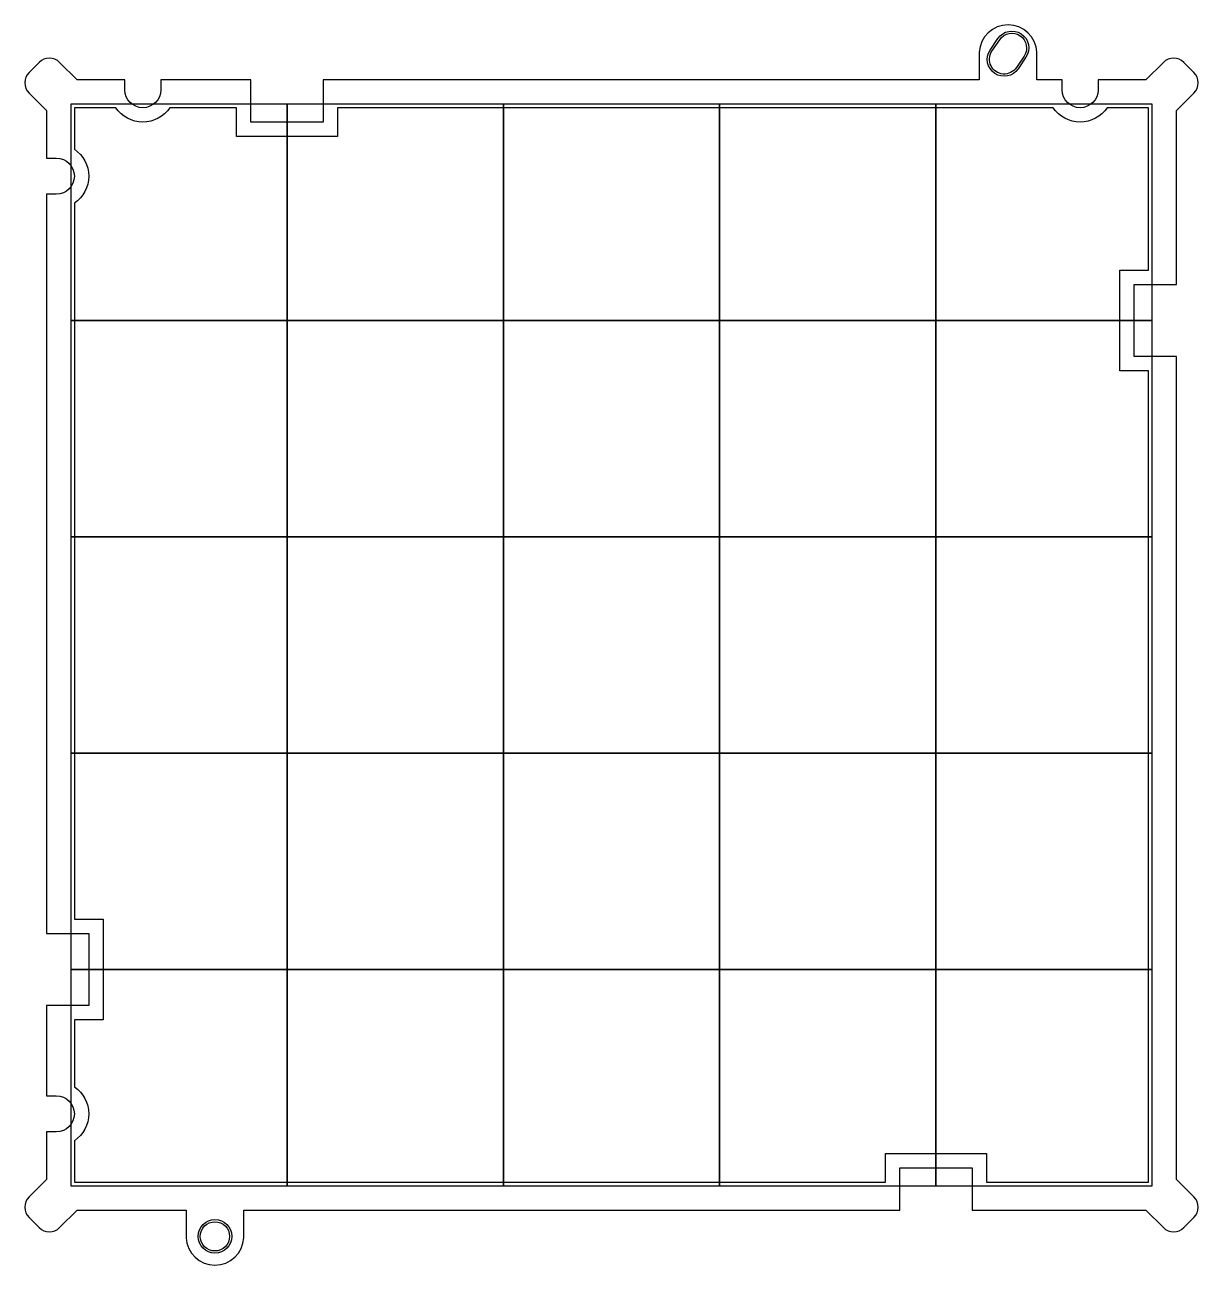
# Model space of a CAD drawing. Header units: inches. Extents: x -81 to 81, y -86 to 86.
import ezdxf

# ---------------------------------------------------------------- set-up
doc = ezdxf.new("R2010")
doc.units = ezdxf.units.IN
doc.header["$MEASUREMENT"] = 0
for name, color, linetype in [('cluster_sheet', 4, 'Continuous'), ('glass_5x5', 4, 'Continuous'), ('inner_outline_5x5', 1, 'Continuous'), ('outline_5x5', 3, 'Continuous'), ('outline_loose_alignment_5x5', 3, 'Continuous')]:
    doc.layers.add(name, color=color, linetype=linetype)

msp = doc.modelspace()

# ---------------------------------------------------------------- linework, layer by layer
at = {"layer": 'cluster_sheet'}
msp.add_lwpolyline([(-75, 75), (-75, -75), (75, -75), (75, 75)], close=True, dxfattribs=at)
at = {"layer": 'glass_5x5'}
for points in [[(-75, 45), (-45, 45), (-45, 75), (-75, 75)], [(-45, 45), (-15, 45), (-15, 75), (-45, 75)], [(-15, 45), (15, 45), (15, 75), (-15, 75)], [(15, 45), (45, 45), (45, 75), (15, 75)], [(45, 45), (75, 45), (75, 75), (45, 75)], [(-75, 15), (-45, 15), (-45, 45), (-75, 45)], [(-45, 15), (-15, 15), (-15, 45), (-45, 45)], [(-15, 15), (15, 15), (15, 45), (-15, 45)], [(15, 15), (45, 15), (45, 45), (15, 45)], [(45, 15), (75, 15), (75, 45), (45, 45)], [(-75, -15), (-45, -15), (-45, 15), (-75, 15)], [(-45, -15), (-15, -15), (-15, 15), (-45, 15)], [(-15, -15), (15, -15), (15, 15), (-15, 15)], [(15, -15), (45, -15), (45, 15), (15, 15)], [(45, -15), (75, -15), (75, 15), (45, 15)], [(-75, -45), (-45, -45), (-45, -15), (-75, -15)], [(-45, -45), (-15, -45), (-15, -15), (-45, -15)], [(-15, -45), (15, -45), (15, -15), (-15, -15)], [(15, -45), (45, -45), (45, -15), (15, -15)], [(45, -45), (75, -45), (75, -15), (45, -15)], [(-75, -75), (-45, -75), (-45, -45), (-75, -45)], [(-45, -75), (-15, -75), (-15, -45), (-45, -45)], [(-15, -75), (15, -75), (15, -45), (-15, -45)], [(15, -75), (45, -75), (45, -45), (15, -45)], [(45, -75), (75, -75), (75, -45), (45, -45)]]:
    msp.add_lwpolyline(points, close=True, dxfattribs=at)
at = {"layer": 'inner_outline_5x5'}
msp.add_lwpolyline([(52, -70.5), (52, -74.5), (74.5, -74.5), (74.5, 38), (70.5, 38), (70.5, 52), (74.5, 52), (74.5, 74.5), (68.74, 74.5, -0.534522), (61.26, 74.5), (-38, 74.5), (-38, 70.5), (-52, 70.5), (-52, 74.5), (-61.26, 74.5, -0.534522), (-68.74, 74.5), (-74.5, 74.5), (-74.5, 68.74, -0.534522), (-74.5, 61.26), (-74.5, -38), (-70.5, -38), (-70.5, -52), (-74.5, -52), (-74.5, -61.26, -0.534522), (-74.5, -68.74), (-74.5, -74.5), (38, -74.5), (38, -70.5)], format="xyb", close=True, dxfattribs=at)
at = {"layer": 'outline_5x5', "linetype": 'Continuous', "lineweight": 25}
for points in [[(-80.79, -79.37), (-79.37, -80.79, 0.414214), (-76.54, -80.79), (-74.13, -78.38), (-59, -78.38), (-59, -82.19, 0.953125), (-51, -82.19), (-51, -78.38), (40, -78.38), (40, -72.5), (50, -72.5), (50, -78.38), (74.13, -78.38), (76.54, -80.79, 0.414214), (79.37, -80.79), (80.79, -79.37, 0.414214), (80.79, -76.54), (78.37, -74.13), (78.37, 40), (72.5, 40), (72.5, 50), (78.37, 50), (78.37, 74.13), (80.79, 76.54, 0.414214), (80.79, 79.37), (79.37, 80.79, 0.414214), (76.54, 80.79), (74.13, 78.37), (67.5, 78.37), (67.5, 77, -1), (62.5, 77), (62.5, 78.37), (59, 78.37), (59, 82.19, 0.953125), (51, 82.19), (51, 78.37), (-40, 78.37), (-40, 72.5), (-50, 72.5), (-50, 78.37), (-62.5, 78.37), (-62.5, 77, -1), (-67.5, 77), (-67.5, 78.37), (-74.13, 78.37), (-76.54, 80.79, 0.414214), (-79.37, 80.79), (-80.79, 79.37, 0.414214), (-80.79, 76.54), (-78.38, 74.13), (-78.38, 67.5), (-77, 67.5, -1), (-77, 62.5), (-78.38, 62.5), (-78.38, -40), (-72.5, -40), (-72.5, -50), (-78.38, -50), (-78.38, -62.5), (-77, -62.5, -1), (-77, -67.5), (-78.38, -67.5), (-78.38, -74.13), (-80.79, -76.54, 0.414214)], [(56.15, 80.07, -1), (52.77, 82.33), (53.85, 83.93, -1), (57.23, 81.67)]]:
    msp.add_lwpolyline(points, format="xyb", close=True, dxfattribs=at)
msp.add_circle((-55, -82), 2.03, dxfattribs=at)
at = {"layer": 'outline_loose_alignment_5x5', "linetype": 'Continuous', "lineweight": 25}
for points in [[(-80.79, -79.37), (-79.37, -80.79, 0.414214), (-76.54, -80.79), (-74.13, -78.38), (-59, -78.38), (-59, -82.19, 0.953125), (-51, -82.19), (-51, -78.38), (40, -78.38), (40, -72.5), (50, -72.5), (50, -78.38), (74.13, -78.38), (76.54, -80.79, 0.414214), (79.37, -80.79), (80.79, -79.37, 0.414214), (80.79, -76.54), (78.37, -74.13), (78.37, 40), (72.5, 40), (72.5, 50), (78.37, 50), (78.37, 74.13), (80.79, 76.54, 0.414214), (80.79, 79.37), (79.37, 80.79, 0.414214), (76.54, 80.79), (74.13, 78.37), (67.5, 78.37), (67.5, 77, -1), (62.5, 77), (62.5, 78.37), (59, 78.37), (59, 82.19, 0.953125), (51, 82.19), (51, 78.37), (-40, 78.37), (-40, 72.5), (-50, 72.5), (-50, 78.37), (-62.5, 78.37), (-62.5, 77, -1), (-67.5, 77), (-67.5, 78.37), (-74.13, 78.37), (-76.54, 80.79, 0.414214), (-79.37, 80.79), (-80.79, 79.37, 0.414214), (-80.79, 76.54), (-78.38, 74.13), (-78.38, 67.5), (-77, 67.5, -1), (-77, 62.5), (-78.38, 62.5), (-78.38, -40), (-72.5, -40), (-72.5, -50), (-78.38, -50), (-78.38, -62.5), (-77, -62.5, -1), (-77, -67.5), (-78.38, -67.5), (-78.38, -74.13), (-80.79, -76.54, 0.414214)], [(56.4, 79.9, -1), (52.52, 82.5), (53.6, 84.1, -1), (57.48, 81.5)]]:
    msp.add_lwpolyline(points, format="xyb", close=True, dxfattribs=at)
msp.add_circle((-55, -82), 2.33, dxfattribs=at)

doc.saveas('drawing.dxf')
